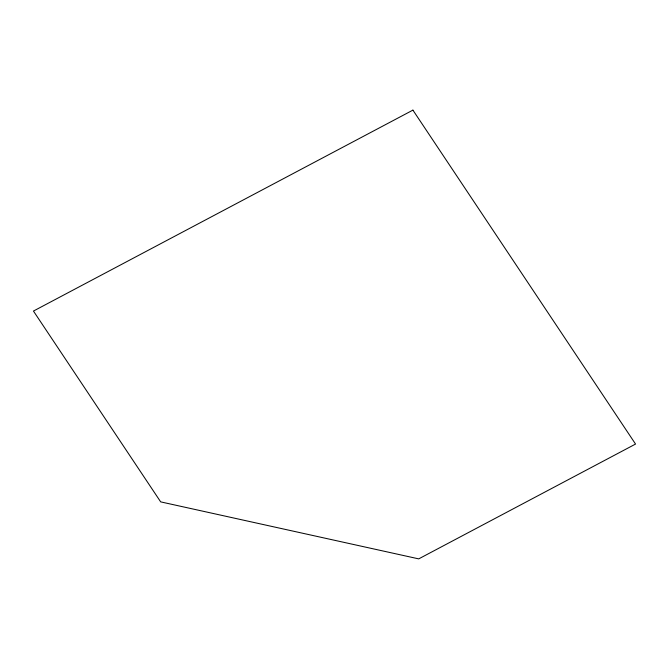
<?xml version="1.0" encoding="UTF-8"?>
<svg xmlns="http://www.w3.org/2000/svg" width="669" height="669" viewBox="0 0 669 669"><rect width="100%" height="100%" fill="white"/><g stroke="black" fill="none" stroke-linecap="round" stroke-linejoin="round"><path stroke-width="1" d="M412.907 110.126L33.45 311.06L160.677 501.875L418.719 558.874L635.55 444.057L412.907 110.126"/></g></svg>
